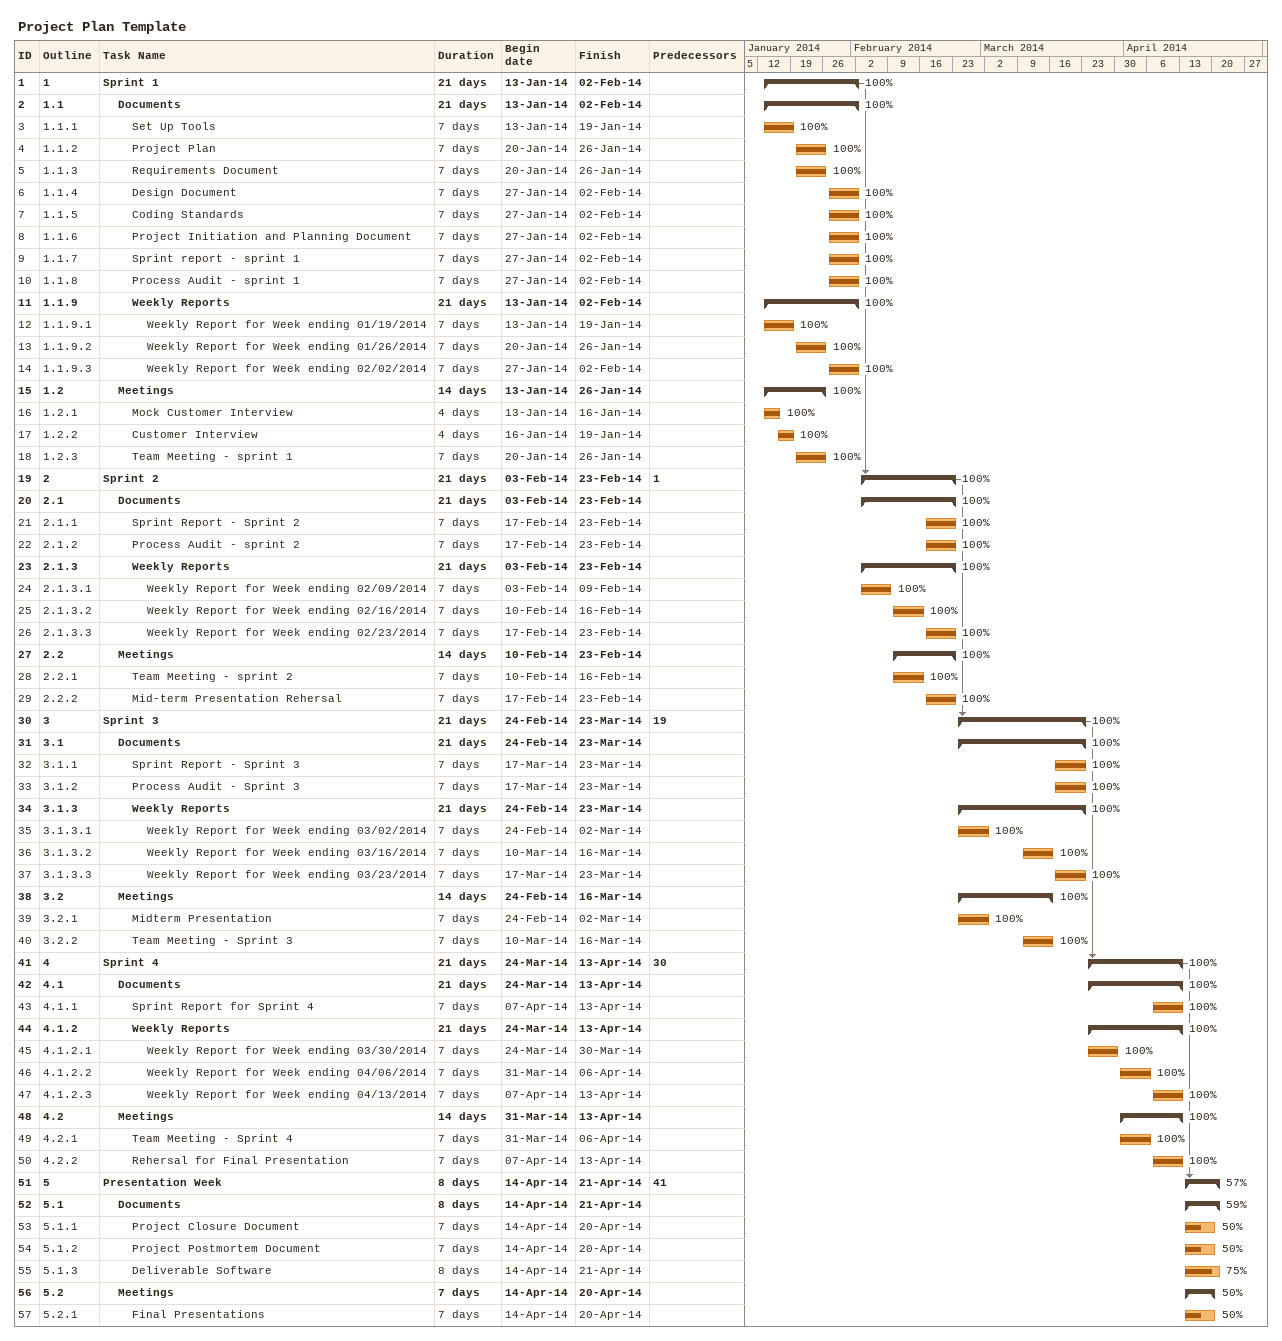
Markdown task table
Project Plan Template

| ID | WBS | Task | Duration | Start | Finish | Predecessors | % complete |
|---|---|---|---|---|---|---|---|
| 1 | 1 | **Sprint 1** | 21d | 2014-01-13 | 2014-02-02 |  | 100 |
| 2 | 1.1 | **Documents** | 21d | 2014-01-13 | 2014-02-02 |  | 100 |
| 3 | 1.1.1 | Set Up Tools | 7d | 2014-01-13 | 2014-01-19 |  | 100 |
| 4 | 1.1.2 | Project Plan | 7d | 2014-01-20 | 2014-01-26 |  | 100 |
| 5 | 1.1.3 | Requirements Document | 7d | 2014-01-20 | 2014-01-26 |  | 100 |
| 6 | 1.1.4 | Design Document | 7d | 2014-01-27 | 2014-02-02 |  | 100 |
| 7 | 1.1.5 | Coding Standards | 7d | 2014-01-27 | 2014-02-02 |  | 100 |
| 8 | 1.1.6 | Project Initiation and Planning Document | 7d | 2014-01-27 | 2014-02-02 |  | 100 |
| 9 | 1.1.7 | Sprint report - sprint 1 | 7d | 2014-01-27 | 2014-02-02 |  | 100 |
| 10 | 1.1.8 | Process Audit - sprint 1 | 7d | 2014-01-27 | 2014-02-02 |  | 100 |
| 11 | 1.1.9 | **Weekly Reports** | 21d | 2014-01-13 | 2014-02-02 |  | 100 |
| 12 | 1.1.9.1 | Weekly Report for Week ending 01/19/2014 | 7d | 2014-01-13 | 2014-01-19 |  | 100 |
| 13 | 1.1.9.2 | Weekly Report for Week ending 01/26/2014 | 7d | 2014-01-20 | 2014-01-26 |  | 100 |
| 14 | 1.1.9.3 | Weekly Report for Week ending 02/02/2014 | 7d | 2014-01-27 | 2014-02-02 |  | 100 |
| 15 | 1.2 | **Meetings** | 14d | 2014-01-13 | 2014-01-26 |  | 100 |
| 16 | 1.2.1 | Mock Customer Interview | 4d | 2014-01-13 | 2014-01-16 |  | 100 |
| 17 | 1.2.2 | Customer Interview | 4d | 2014-01-16 | 2014-01-19 |  | 100 |
| 18 | 1.2.3 | Team Meeting - sprint 1 | 7d | 2014-01-20 | 2014-01-26 |  | 100 |
| 19 | 2 | **Sprint 2** | 21d | 2014-02-03 | 2014-02-23 | 1 | 100 |
| 20 | 2.1 | **Documents** | 21d | 2014-02-03 | 2014-02-23 |  | 100 |
| 21 | 2.1.1 | Sprint Report - Sprint 2 | 7d | 2014-02-17 | 2014-02-23 |  | 100 |
| 22 | 2.1.2 | Process Audit - sprint 2 | 7d | 2014-02-17 | 2014-02-23 |  | 100 |
| 23 | 2.1.3 | **Weekly Reports** | 21d | 2014-02-03 | 2014-02-23 |  | 100 |
| 24 | 2.1.3.1 | Weekly Report for Week ending 02/09/2014 | 7d | 2014-02-03 | 2014-02-09 |  | 100 |
| 25 | 2.1.3.2 | Weekly Report for Week ending 02/16/2014 | 7d | 2014-02-10 | 2014-02-16 |  | 100 |
| 26 | 2.1.3.3 | Weekly Report for Week ending 02/23/2014 | 7d | 2014-02-17 | 2014-02-23 |  | 100 |
| 27 | 2.2 | **Meetings** | 14d | 2014-02-10 | 2014-02-23 |  | 100 |
| 28 | 2.2.1 | Team Meeting - sprint 2 | 7d | 2014-02-10 | 2014-02-16 |  | 100 |
| 29 | 2.2.2 | Mid-term Presentation Rehersal | 7d | 2014-02-17 | 2014-02-23 |  | 100 |
| 30 | 3 | **Sprint 3** | 21d | 2014-02-24 | 2014-03-23 | 19 | 100 |
| 31 | 3.1 | **Documents** | 21d | 2014-02-24 | 2014-03-23 |  | 100 |
| 32 | 3.1.1 | Sprint Report - Sprint 3 | 7d | 2014-03-17 | 2014-03-23 |  | 100 |
| 33 | 3.1.2 | Process Audit - Sprint 3 | 7d | 2014-03-17 | 2014-03-23 |  | 100 |
| 34 | 3.1.3 | **Weekly Reports** | 21d | 2014-02-24 | 2014-03-23 |  | 100 |
| 35 | 3.1.3.1 | Weekly Report for Week ending 03/02/2014 | 7d | 2014-02-24 | 2014-03-02 |  | 100 |
| 36 | 3.1.3.2 | Weekly Report for Week ending 03/16/2014 | 7d | 2014-03-10 | 2014-03-16 |  | 100 |
| 37 | 3.1.3.3 | Weekly Report for Week ending 03/23/2014 | 7d | 2014-03-17 | 2014-03-23 |  | 100 |
| 38 | 3.2 | **Meetings** | 14d | 2014-02-24 | 2014-03-16 |  | 100 |
| 39 | 3.2.1 | Midterm Presentation | 7d | 2014-02-24 | 2014-03-02 |  | 100 |
| 40 | 3.2.2 | Team Meeting - Sprint 3 | 7d | 2014-03-10 | 2014-03-16 |  | 100 |
| 41 | 4 | **Sprint 4** | 21d | 2014-03-24 | 2014-04-13 | 30 | 100 |
| 42 | 4.1 | **Documents** | 21d | 2014-03-24 | 2014-04-13 |  | 100 |
| 43 | 4.1.1 | Sprint Report for Sprint 4 | 7d | 2014-04-07 | 2014-04-13 |  | 100 |
| 44 | 4.1.2 | **Weekly Reports** | 21d | 2014-03-24 | 2014-04-13 |  | 100 |
| 45 | 4.1.2.1 | Weekly Report for Week ending 03/30/2014 | 7d | 2014-03-24 | 2014-03-30 |  | 100 |
| 46 | 4.1.2.2 | Weekly Report for Week ending 04/06/2014 | 7d | 2014-03-31 | 2014-04-06 |  | 100 |
| 47 | 4.1.2.3 | Weekly Report for Week ending 04/13/2014 | 7d | 2014-04-07 | 2014-04-13 |  | 100 |
| 48 | 4.2 | **Meetings** | 14d | 2014-03-31 | 2014-04-13 |  | 100 |
| 49 | 4.2.1 | Team Meeting - Sprint 4 | 7d | 2014-03-31 | 2014-04-06 |  | 100 |
| 50 | 4.2.2 | Rehersal for Final Presentation | 7d | 2014-04-07 | 2014-04-13 |  | 100 |
| 51 | 5 | **Presentation Week** | 8d | 2014-04-14 | 2014-04-21 | 41 | 57 |
| 52 | 5.1 | **Documents** | 8d | 2014-04-14 | 2014-04-21 |  | 59 |
| 53 | 5.1.1 | Project Closure Document | 7d | 2014-04-14 | 2014-04-20 |  | 50 |
| 54 | 5.1.2 | Project Postmortem Document | 7d | 2014-04-14 | 2014-04-20 |  | 50 |
| 55 | 5.1.3 | Deliverable Software | 8d | 2014-04-14 | 2014-04-21 |  | 75 |
| 56 | 5.2 | **Meetings** | 7d | 2014-04-14 | 2014-04-20 |  | 50 |
| 57 | 5.2.1 | Final Presentations | 7d | 2014-04-14 | 2014-04-20 |  | 50 |
